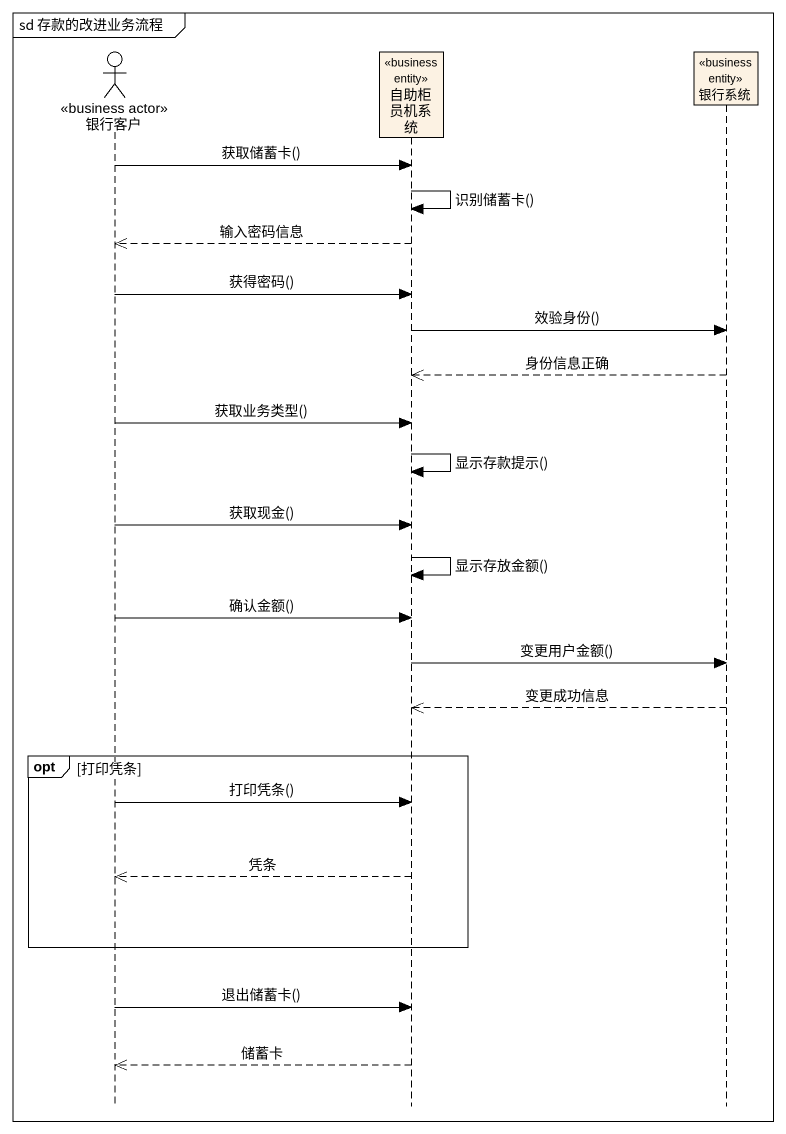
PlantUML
@startuml
mainframe sd 存款的改进业务流程
hide footbox
actor 银行客户 <<business actor>>
participant 自助柜员机系统 <<business entity>>
participant 银行系统 <<business entity>>

银行客户 -> 自助柜员机系统 : 获取储蓄卡()
自助柜员机系统 -> 自助柜员机系统 : 识别储蓄卡()
自助柜员机系统 -->> 银行客户 : 输入密码信息
银行客户 -> 自助柜员机系统 : 获得密码()
自助柜员机系统 -> 银行系统 : 效验身份()
银行系统 -->> 自助柜员机系统 : 身份信息正确
银行客户 -> 自助柜员机系统 : 获取业务类型()
自助柜员机系统 -> 自助柜员机系统 : 显示存款提示()
银行客户 -> 自助柜员机系统 : 获取现金()
自助柜员机系统 -> 自助柜员机系统 : 显示存放金额()
银行客户 -> 自助柜员机系统 : 确认金额()
自助柜员机系统 -> 银行系统 : 变更用户金额()
银行系统 -->> 自助柜员机系统 : 变更成功信息
opt 打印凭条
  银行客户 -> 自助柜员机系统 : 打印凭条()
  自助柜员机系统 -->> 银行客户 : 凭条
end
银行客户 -> 自助柜员机系统 : 退出储蓄卡()
自助柜员机系统 -->> 银行客户 : 储蓄卡
@enduml
